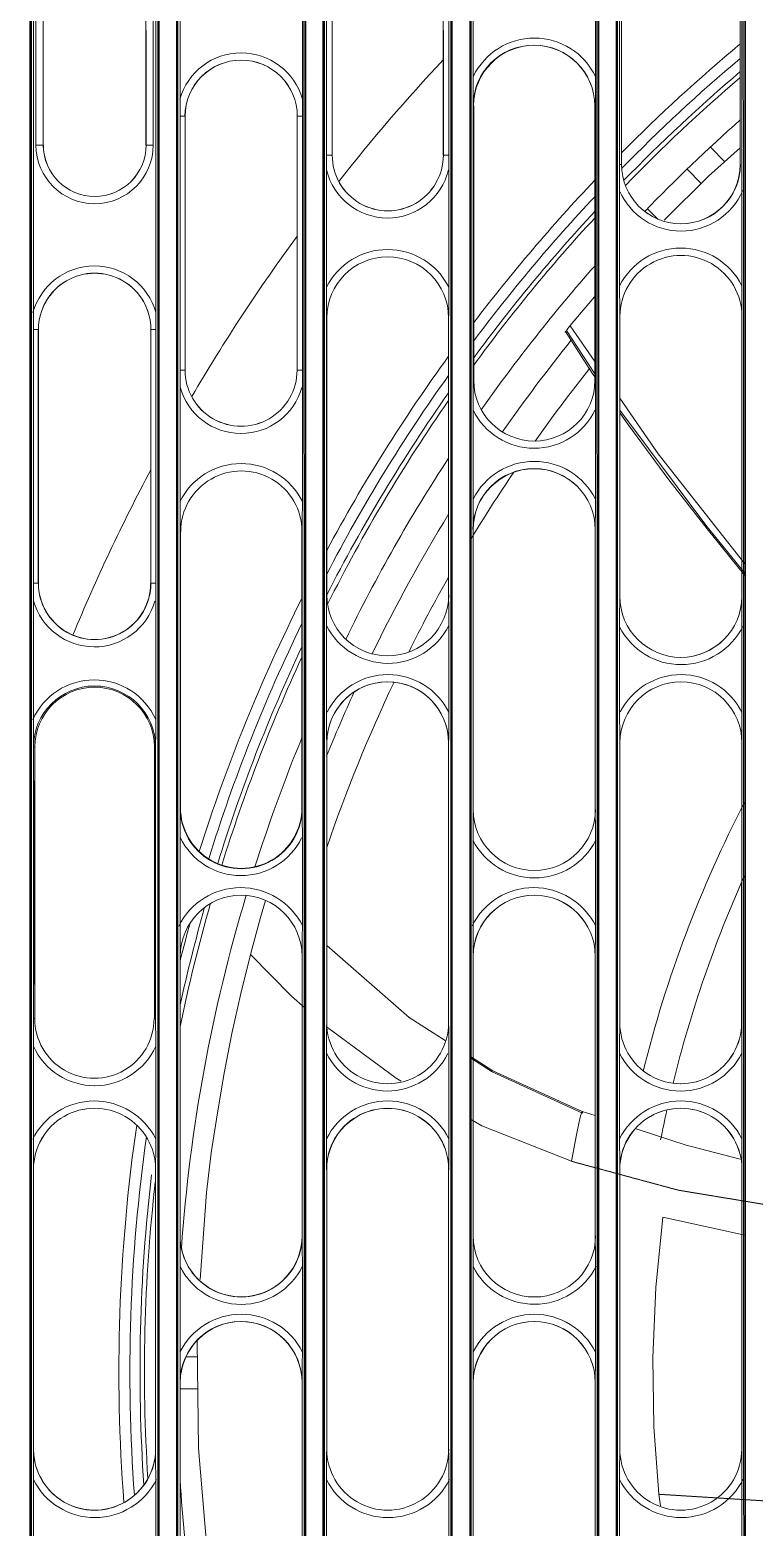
# Model space of a CAD drawing. Extents: x 43000 to 200282, y 3579 to 63943.
# Drawn here: x 113196.4 to 113413.6, y 34468.3 to 34917.3 of the extents above; entities that cross this region are included whole.
import ezdxf

# ---------------------------------------------------------------- set-up
doc = ezdxf.new("R2010")
doc.units = 0
doc.header["$MEASUREMENT"] = 0
doc.linetypes.add('PDF_IMPORT', pattern=[1, 0.8, -0.2])
doc.layers.get('0').update_dxf_attribs({"linetype": 'CONTINUOUS'})
doc.layers.add('PDF5_Geometry', color=7, linetype='CONTINUOUS')

# ---------------------------------------------------------------- blocks, each defined once
blk = doc.blocks.new('pohlad vonkajšia')
at = {"layer": 'PDF5_Geometry', "lineweight": 13}
for points in [[(16082.73, 2749.99), (16082.73, 2113.05), (16063.34, 2113.05), (16063.34, 2749.99)], [(16063.47, 2749.99), (16063.47, 2113.15), (16063.34, 2113.05)], [(16063.57, 2749.99), (16063.57, 2113.41), (16082.53, 2113.41)], [(16063.88, 2571.46), (16064.38, 2571.46), (16064.59, 2571.46), (16064.59, 2609.51), (16064.38, 2609.51), (16063.88, 2609.51), (16063.88, 2610.73), (16063.88, 2612.1), (16063.88, 2747.3)], [(16082.22, 2747.3), (16082.22, 2612.1), (16082.22, 2611.72), (16082.22, 2609.51), (16082.22, 2571.46), (16082.22, 2570.23), (16082.22, 2568.84), (16082.22, 2551.04), (16082.22, 2551.01), (16082.22, 2549.08), (16082.19, 2546.91), (16082.19, 2506.17), (16082.22, 2502.55), (16082.22, 2502.03), (16082.22, 2488.15), (16082.22, 2486.34), (16082.19, 2484.23), (16082.19, 2483.71), (16082.19, 2483.57), (16082.19, 2441.62), (16082.19, 2440.59), (16082.19, 2439.59), (16082.22, 2437.49), (16082.22, 2437.06), (16082.22, 2424.21)], [(16082.53, 2113.41), (16082.53, 2749.99)], [(16082.64, 2749.99), (16082.64, 2113.15), (16082.73, 2113.05)], [(16104.71, 2749.99), (16104.71, 2113.05), (16085.34, 2113.05), (16085.34, 2749.99)], [(16085.34, 2113.05), (16085.41, 2113.15), (16085.41, 2749.99)], [(16085.52, 2749.99), (16085.52, 2113.41)], [(16085.86, 2409.65), (16085.86, 2451.62), (16085.86, 2452.66), (16085.86, 2456.02), (16085.86, 2456.18), (16085.86, 2469.01), (16085.86, 2470.81), (16085.86, 2472.92), (16085.86, 2473.44), (16085.86, 2473.6), (16085.86, 2515.55), (16085.86, 2516.59), (16085.86, 2519.97), (16085.86, 2520.13), (16085.86, 2533.34), (16085.86, 2533.62), (16085.86, 2535.94), (16085.86, 2537.83), (16085.86, 2579.21), (16085.86, 2581.19), (16085.86, 2583.18), (16085.86, 2583.7), (16085.86, 2600.85), (16085.86, 2601.25), (16085.86, 2603.43), (16085.86, 2641.5)], [(16104.2, 2747.3), (16104.2, 2644.07), (16104.2, 2643.67), (16104.2, 2641.5), (16104.2, 2603.43), (16104.2, 2602.23), (16104.2, 2600.85), (16104.2, 2583.7), (16104.2, 2583.39), (16104.19, 2581.07), (16104.19, 2579.21), (16104.19, 2537.83), (16104.19, 2535.82), (16104.2, 2533.86), (16104.2, 2533.34), (16104.2, 2520.13), (16104.19, 2518.33), (16104.19, 2516.21), (16104.19, 2515.69), (16104.15, 2515.55), (16104.15, 2473.6), (16104.19, 2472.58), (16104.19, 2471.54), (16104.2, 2469.47), (16104.2, 2469.01), (16104.2, 2456.18), (16104.19, 2454.36), (16104.19, 2452.28), (16104.19, 2451.74), (16104.15, 2451.62), (16104.15, 2409.65)], [(16104.5, 2113.41), (16104.4, 2750.09), (16104.4, 2747.47), (16104.2, 2747.3)], [(16104.71, 2113.05), (16104.6, 2113.15), (16104.6, 2749.99)], [(16126.67, 2749.99), (16126.67, 2113.05), (16107.29, 2113.05), (16107.29, 2749.99)], [(16107.29, 2113.05), (16107.41, 2113.15), (16107.41, 2749.99)], [(16107.83, 2424.21), (16107.83, 2437.06), (16107.83, 2438.84), (16107.83, 2440.96), (16107.86, 2441.49), (16107.86, 2441.62), (16107.86, 2483.57), (16107.83, 2484.63), (16107.83, 2487.99), (16107.83, 2488.15), (16107.83, 2500.99), (16107.83, 2502.81), (16107.83, 2504.91), (16107.86, 2505.43), (16107.86, 2505.55), (16107.86, 2547.54), (16107.83, 2548.56), (16107.83, 2551.96), (16107.83, 2552.12), (16107.83, 2565.13), (16107.83, 2566.68), (16107.83, 2569.16), (16107.83, 2569.71), (16107.83, 2611.27), (16107.83, 2613.28), (16107.83, 2615.32), (16107.83, 2615.84), (16107.83, 2633.46), (16107.83, 2635.66), (16107.83, 2673.22)], [(16126.17, 2673.22), (16126.17, 2635.66), (16126.17, 2634.95), (16126.17, 2633.46), (16126.17, 2615.84), (16126.17, 2614.3), (16126.17, 2611.82), (16126.13, 2611.27), (16126.13, 2569.71), (16126.17, 2567.7), (16126.17, 2565.65), (16126.17, 2565.13), (16126.17, 2552.12), (16126.17, 2550.28), (16126.17, 2548.16), (16126.13, 2547.64), (16126.13, 2547.54), (16126.13, 2505.55), (16126.17, 2504.55), (16126.17, 2503.52), (16126.17, 2501.46), (16126.17, 2500.99), (16126.17, 2488.15), (16126.17, 2486.34), (16126.17, 2484.23), (16126.13, 2483.71), (16126.13, 2483.57), (16126.13, 2441.62), (16126.17, 2440.59), (16126.17, 2439.59), (16126.17, 2437.49), (16126.17, 2437.06), (16126.17, 2424.21)], [(16126.48, 2113.41), (16126.48, 2749.99)], [(16107.52, 2749.99), (16107.52, 2113.41)], [(16126.59, 2749.99), (16126.59, 2113.15), (16126.67, 2113.05)], [(16148.65, 2749.99), (16148.65, 2113.05), (16129.29, 2113.05), (16129.29, 2749.99)], [(16129.39, 2749.99), (16129.39, 2113.15), (16129.29, 2113.05)], [(16129.5, 2749.99), (16129.5, 2113.41)], [(16148.15, 2666.97), (16148.15, 2647.46), (16148.15, 2644.85), (16148.15, 2643.04), (16148.15, 2601.87), (16148.15, 2599.91), (16148.15, 2598), (16148.15, 2597.47), (16148.15, 2584.07), (16148.15, 2582.26), (16148.13, 2580.15), (16148.13, 2579.63), (16148.13, 2579.49), (16148.13, 2537.54), (16148.13, 2536.51), (16148.15, 2535.47), (16148.15, 2533.41), (16148.15, 2532.94), (16148.15, 2520.13), (16148.15, 2518.33), (16148.13, 2516.21), (16148.13, 2515.69), (16148.13, 2515.55), (16148.13, 2473.6), (16148.13, 2472.58), (16148.15, 2471.54), (16148.15, 2469.47), (16148.15, 2469.01), (16148.15, 2456.18), (16148.15, 2454.36), (16148.13, 2452.28), (16148.13, 2451.74), (16148.13, 2451.62), (16148.13, 2409.65)], [(16148.45, 2113.41), (16148.34, 2750.09), (16148.34, 2747.47), (16148.15, 2747.3)], [(16148.55, 2749.99), (16148.55, 2113.15), (16148.65, 2113.05)], [(16170.64, 2749.99), (16170.64, 2113.05), (16151.27, 2113.05), (16151.27, 2749.99)], [(16151.27, 2113.05), (16151.38, 2113.15), (16151.38, 2749.99)], [(16151.48, 2749.99), (16151.48, 2113.41), (16170.43, 2113.41)], [(16170.12, 2674.61), (16170.12, 2634.27), (16170.12, 2631.22), (16170.12, 2630.3), (16170.12, 2616.05), (16170.12, 2614.25), (16170.12, 2612.13), (16170.12, 2611.61), (16170.12, 2611.46), (16170.12, 2569.5), (16170.12, 2568.48), (16170.12, 2567.46), (16170.12, 2565.39), (16170.12, 2564.93), (16170.12, 2552.12), (16170.12, 2550.28), (16170.12, 2548.16), (16170.12, 2547.64), (16170.12, 2547.54), (16170.12, 2505.55), (16170.12, 2504.55), (16170.12, 2503.52), (16170.12, 2501.46), (16170.12, 2500.99), (16170.12, 2488.15), (16170.12, 2486.34), (16170.12, 2484.23), (16170.12, 2483.71), (16170.12, 2483.57), (16170.12, 2441.62), (16170.12, 2440.59), (16170.12, 2439.59), (16170.12, 2437.49), (16170.12, 2437.06), (16170.12, 2424.21)], [(16170.43, 2113.41), (16170.32, 2750.09), (16170.32, 2747.47), (16170.12, 2747.3)], [(16170.64, 2113.05), (16170.53, 2113.15), (16170.53, 2749.99)], [(16129.79, 2666.97), (16129.79, 2647.46), (16129.79, 2646.93), (16129.81, 2645), (16129.81, 2643.04), (16129.81, 2601.87), (16129.81, 2600.07), (16129.79, 2597.47), (16129.79, 2584.07), (16129.79, 2583.91), (16129.81, 2580.55), (16129.81, 2579.49), (16129.81, 2537.54), (16129.81, 2537.38), (16129.81, 2536.86), (16129.79, 2534.78), (16129.79, 2532.94), (16129.79, 2520.13), (16129.79, 2519.97), (16129.81, 2516.59), (16129.81, 2515.55), (16129.81, 2473.6), (16129.81, 2473.44), (16129.81, 2472.92), (16129.79, 2470.81), (16129.79, 2469.01), (16129.79, 2456.18), (16129.79, 2456.02), (16129.81, 2452.66), (16129.81, 2451.62), (16129.81, 2409.65)], [(16151.77, 2674.61), (16151.77, 2634.27), (16151.77, 2632.05), (16151.77, 2630.3), (16151.77, 2616.05), (16151.77, 2615.89), (16151.81, 2612.5), (16151.81, 2611.46), (16151.81, 2569.5), (16151.81, 2569.36), (16151.81, 2568.84), (16151.77, 2566.73), (16151.77, 2564.93), (16151.77, 2552.12), (16151.77, 2551.96), (16151.81, 2548.56), (16151.81, 2547.54), (16151.81, 2505.55), (16151.81, 2505.43), (16151.81, 2504.91), (16151.77, 2502.81), (16151.77, 2500.99), (16151.77, 2488.15), (16151.77, 2487.99), (16151.81, 2484.63), (16151.81, 2483.57), (16151.81, 2441.62), (16151.81, 2441.49), (16151.81, 2440.96), (16151.77, 2438.84), (16151.77, 2437.06), (16151.77, 2424.21)], [(16107.83, 2673.22), (16108.43, 2673.22), (16108.68, 2673.22), (16108.68, 2635.66), (16108.43, 2635.66), (16107.83, 2635.66)], [(16126.17, 2673.22), (16125.56, 2673.22), (16125.32, 2673.22), (16125.32, 2635.66), (16125.56, 2635.66), (16126.17, 2635.66)], [(16104.2, 2603.43), (16103.65, 2603.43), (16103.44, 2603.43), (16103.44, 2641.5), (16103.65, 2641.5), (16104.2, 2641.5)], [(16169.86, 2636.75), (16165.12, 2632.52), (16158.48, 2625.9)], [(16167.53, 2634.67), (16165.38, 2636.85)], [(16161.9, 2633.54), (16164.01, 2631.39)], [(16157.51, 2626.07), (16155.95, 2627.61)], [(16148.05, 2614.47), (16148, 2614.42), (16144.37, 2610.09), (16144.35, 2610.07), (16144.35, 2610.03), (16144.32, 2610.03), (16144.32, 2610.02), (16144.27, 2609.97), (16144.16, 2609.86), (16144.01, 2609.65), (16143.9, 2609.5), (16143.8, 2609.36), (16148.05, 2602.86)], [(16126.13, 2611.27), (16126.13, 2611.27)], [(16063.88, 2609.51), (16063.88, 2571.46), (16063.88, 2569.26), (16063.88, 2568.84), (16063.88, 2551.04), (16063.88, 2550.52), (16063.88, 2546.91), (16063.88, 2506.17), (16063.88, 2503.99), (16063.88, 2502.08), (16063.88, 2502.03), (16063.88, 2488.15), (16063.88, 2487.99), (16063.88, 2484.63), (16063.88, 2483.57), (16063.88, 2441.62), (16063.88, 2441.49), (16063.88, 2440.96), (16063.88, 2438.84), (16063.88, 2437.06), (16063.88, 2424.21)], [(16082.22, 2571.46), (16081.67, 2571.46), (16081.48, 2571.46), (16081.48, 2609.51), (16081.67, 2609.51), (16082.22, 2609.51)], [(16143.66, 2609.2), (16147.68, 2602.96), (16148.05, 2602.44)], [(16148.05, 2604.7), (16144.35, 2610.07)], [(16170.53, 2574.37), (16157.57, 2590.88), (16151.81, 2599.23)], [(16170.53, 2572.97), (16164.72, 2580.15), (16151.81, 2597.43)], [(16151.81, 2597.03), (16153.02, 2595.3), (16159.18, 2586.96), (16164.88, 2579.63), (16170.53, 2572.61)], [(16126.13, 2569.71), (16126.13, 2569.71)], [(16098.69, 2523.91), (16097.91, 2521.33), (16096.4, 2515.81)], [(16125.61, 2502.92), (16120.22, 2506.35), (16107.86, 2517.13)], [(16104.6, 2507.75), (16102.58, 2509.56), (16096.4, 2515.81), (16094.96, 2509.92), (16093.63, 2503.96), (16092.47, 2498.01), (16091.45, 2492.03), (16090.54, 2486.05), (16089.83, 2480.1), (16088.88, 2467.05)], [(16119.01, 2496.81), (16118.26, 2497.23), (16107.97, 2504.87)], [(16148.13, 2491.65), (16146.18, 2492.27), (16132.77, 2498.37), (16129.39, 2500.52)], [(16129.39, 2500.28), (16132.67, 2498.2), (16146.19, 2492.01), (16146.23, 2492.12), (16146.23, 2492.22), (16146.23, 2492.24), (16146.18, 2492.27), (16146.12, 2492.13), (16146.07, 2491.98), (16145.93, 2491.6), (16145.72, 2490.68), (16145.33, 2488.77), (16144.56, 2484.78), (16131.11, 2490.12), (16129.39, 2491.09)], [(16169.86, 2485.09), (16162.56, 2487.02), (16161.92, 2487.17), (16154.24, 2489.65)], [(16170.53, 2473.7), (16158.26, 2476.39), (16157.2, 2465.85), (16156.77, 2455.33), (16156.91, 2444.96), (16157.67, 2434.85), (16157.93, 2433.1)], [(16088.41, 2457.81), (16088.62, 2441.72), (16090.15, 2423.36), (16094.12, 2400.56)], [(16088.43, 2455.45), (16086.71, 2455.45)], [(16085.86, 2450.65), (16088.48, 2450.65)]]:
    blk.add_lwpolyline(points, dxfattribs=at)
for points in [[(16086.59, 2641.48, -0.998834), (16103.44, 2641.5), (16103.41, 2603.41, -1.001773), (16086.61, 2603.43), (16086.61, 2641.5), (16086.37, 2641.5), (16085.86, 2641.5), (16085.86, 2642.68), (16085.86, 2644.07), (16085.86, 2747.3)], [(16169.86, 2674.61), (16169.86, 2634.27), (16169.91, 2634.27), (16169.89, 2634.26, -0.99948), (16152.07, 2634.27), (16152.07, 2674.61)], [(16152.07, 2634.27, 0.99948), (16169.86, 2634.27), (16169.86, 2674.61, 0.998908), (16152.07, 2674.61), (16152.07, 2634.27), (16151.98, 2634.27), (16151.77, 2634.27)], [(16125.32, 2673.22, 0.999413), (16108.7, 2673.22, -0.999413), (16125.32, 2673.22), (16125.34, 2635.66, -1.003012), (16108.68, 2635.66), (16108.68, 2673.22)], [(16080.73, 2671.68, 1.002508), (16065.38, 2671.69, -1.002508), (16080.73, 2671.68), (16081.06, 2671.68), (16081.82, 2671.68), (16081.82, 2637.17), (16081.06, 2637.17), (16080.73, 2637.17), (16080.73, 2671.68), (16080.76, 2637.17, -0.999642), (16065.35, 2637.17), (16065.01, 2637.17), (16064.25, 2637.17), (16064.25, 2671.68), (16065.01, 2671.68), (16065.35, 2671.68), (16065.35, 2637.17), (16065.35, 2671.68)], [(16129.87, 2643.05, -0.999232), (16148.05, 2643.04), (16148.15, 2601.87), (16148.08, 2601.87), (16148.05, 2601.87), (16148.05, 2643.04), (16148.08, 2643.04), (16148.05, 2643.04, 0.999232), (16129.81, 2643.04), (16129.9, 2643.04), (16129.9, 2601.87), (16129.9, 2601.87), (16129.87, 2643.05)], [(16085.86, 2603.43), (16086.37, 2603.43), (16086.61, 2603.43), (16086.61, 2641.5, -0.998834), (16103.44, 2641.5)], [(16126.12, 2600.01, 0.034998), (16107.86, 2569.71, 0.999868), (16126.14, 2569.71, -0.999868), (16107.86, 2569.71), (16107.86, 2611.27, -0.999888), (16126.13, 2611.27, 0.999888), (16107.86, 2611.27)], [(16170.12, 2611.46, 1.00095), (16151.82, 2611.45, -1.00095), (16170.12, 2611.46), (16170.11, 2569.5, -0.999741), (16151.81, 2569.5), (16151.81, 2611.46)], [(16129.81, 2537.54, 0.998935), (16148.15, 2537.55, -0.998935), (16129.81, 2537.54), (16129.81, 2579.49, -0.998002), (16148.13, 2579.49), (16148.13, 2537.54)], [(16104.13, 2537.83, -1.001412), (16085.92, 2537.83), (16085.86, 2579.21), (16085.9, 2579.21), (16085.92, 2579.21), (16085.92, 2537.83), (16085.9, 2537.83), (16085.86, 2537.83, 1.001412), (16104.19, 2537.83), (16104.15, 2537.83), (16104.14, 2537.83), (16104.14, 2579.21), (16104.15, 2579.21), (16104.14, 2579.21), (16104.13, 2537.83)], [(16064.07, 2546.91), (16063.88, 2506.17), (16064.02, 2506.17), (16064.07, 2506.17), (16064.07, 2546.91), (16064.02, 2546.91), (16063.88, 2546.91, -0.998811), (16082.19, 2546.91), (16082.07, 2546.91), (16082.01, 2546.91), (16082.01, 2506.17), (16082.07, 2506.17), (16082.01, 2506.17), (16082.01, 2546.91, 0.998811), (16064.07, 2546.91)], [(16107.97, 2548.96, -0.924473), (16126.13, 2547.54), (16126.12, 2505.55, -1.001087), (16107.86, 2505.55), (16107.86, 2547.54, -0.999848), (16126.13, 2547.54, 0.999848), (16107.86, 2547.54)], [(16170.12, 2547.54, 0.999442), (16151.83, 2547.53, -0.999442), (16170.12, 2547.54), (16170.06, 2505.54, -1.000679), (16151.81, 2505.55), (16151.81, 2547.54)], [(16104.15, 2515.55, 0.999664), (16085.89, 2515.56, -0.999664), (16104.15, 2515.55), (16104.15, 2473.6, -0.923124), (16086, 2472.11)], [(16129.81, 2473.6, 0.999212), (16148.18, 2473.62, -0.999212), (16129.81, 2473.6), (16129.81, 2515.55, -0.997444), (16148.13, 2515.55), (16148.13, 2473.6)], [(16082.06, 2440.14, -0.922844), (16063.88, 2441.62), (16063.88, 2483.57, -1.00123), (16082.19, 2483.57, 1.00123), (16063.88, 2483.58, -1.00123), (16082.19, 2483.57), (16082.19, 2441.62, -1.000954), (16063.88, 2441.62, 1.000954), (16082.18, 2441.62)], [(16107.86, 2441.62, 1.001359), (16126.14, 2441.62, -1.001359), (16107.86, 2441.62), (16107.86, 2483.57, -1.001633), (16126.13, 2483.57), (16126.13, 2441.62)], [(16151.81, 2441.62, 1.000954), (16170.09, 2441.61, -1.000954), (16151.81, 2441.62), (16151.81, 2483.57, -1.00123), (16170.12, 2483.57), (16170.12, 2441.62)], [(16086, 2453.05, -0.924729), (16104.15, 2451.62), (16104.19, 2409.66, -1.00145), (16085.86, 2409.65), (16085.86, 2451.62, -0.999664), (16104.15, 2451.62, 0.999664), (16085.89, 2451.63)], [(16129.81, 2409.65, 0.999232), (16148.18, 2409.66, -0.999232), (16129.81, 2409.65), (16129.81, 2451.62, -0.997444), (16148.13, 2451.62), (16148.13, 2409.65)]]:
    blk.add_lwpolyline(points, format="xyb", dxfattribs=at)
for points in [[(16064.63, 2571.46), (16064.63, 2609.51, -1.001412), (16081.48, 2609.51), (16081.48, 2571.46, -1.001412)], [(16129.9, 2601.87, 0.999232), (16148.08, 2601.87, -0.999232)], [(16104.14, 2579.21, 1.001158), (16085.96, 2579.21, -1.001158)], [(16064.07, 2506.17, 1.000049), (16081.95, 2506.17, -1.000049)], [(16085.86, 2473.6, 1.00143), (16104.19, 2473.61, -1.00143)]]:
    blk.add_lwpolyline(points, format="xyb", close=True, dxfattribs=at)
for points in [[(16107.83, 2611.27), (16107.83, 2569.71), (16107.86, 2569.71), (16107.86, 2611.27)], [(16126.13, 2569.71), (16126.13, 2611.27)], [(16143.66, 2609.2), (16143.61, 2609.13), (16143.56, 2609.1), (16143.61, 2609.13), (16143.64, 2609.19), (16143.71, 2609.24), (16143.71, 2609.25)], [(16085.86, 2473.6), (16085.86, 2515.55)]]:
    blk.add_lwpolyline(points, close=True, dxfattribs=at)
at = {"layer": 'PDF5_Geometry', "linetype": 'PDF_IMPORT', "lineweight": 13, "ltscale": 0.038838}
blk.add_lwpolyline([(16277.25, 2479.65), (16248.08, 2477.57), (16218.95, 2475.98), (16197.89, 2476.06), (16176.98, 2477.73), (16160.58, 2480.45), (16144.56, 2484.78)], dxfattribs=at)
at = {"layer": 'PDF5_Geometry', "linetype": 'PDF_IMPORT', "lineweight": 13, "ltscale": 0.042878}
blk.add_lwpolyline([(16157.67, 2434.85), (16176.67, 2433.66), (16235.99, 2438.25)], dxfattribs=at)
at = {"layer": 'PDF5_Geometry', "lineweight": 13}
for centre, radius, start, end in [((16138.99, 2643.05), 10.17, 25.7339, 154.0732), ((16334.34, 2455.14), 256.79, 129.8321, 135.2191), ((16095.02, 2641.45), 9.55, 15.9151, 164.2058), ((16320.29, 2466.88), 267.45, 136.8014, 141.9602), ((16330, 2459.73), 248.81, 130.0626, 135.6523), ((16333.5, 2455.58), 252.73, 130.3485, 135.7784), ((16330.52, 2459.19), 247.38, 130.5105, 135.9748), ((16330.01, 2459.59), 241.93, 131.4463, 136.146), ((16073.04, 2637.17), 8.79, 180.0254, 0.0228), ((16073.06, 2637.17), 7.7, 180.0343, 359.9932), ((16117.01, 2635.63), 8.33, 179.8277, 0.1723), ((16116.97, 2635.62), 9.39, 193.3241, 346.6336), ((16339.57, 2450.52), 263.77, 136.5588, 142.639), ((16331.35, 2457.22), 251.51, 136.7868, 143.2237), ((16161, 2634.33), 10.06, 203.6039, 336.6237), ((16328.39, 2459.59), 246.21, 137.093, 143.7244), ((16325.82, 2461.63), 242.28, 137.2039, 143.9685), ((16326.43, 2459.83), 276.63, 143.7147, 149.6887), ((16116.99, 2611.24), 10.27, 26.6243, 153.2303), ((16160.95, 2611.47), 10.25, 26.5554, 153.4494), ((16073.02, 2609.48), 9.57, 15.8804, 164.4087), ((16073.05, 2609.53), 8.43, 359.8939, 180.2567), ((16335.52, 2453.54), 250.07, 138.5636, 144.862), ((16339.6, 2450.64), 250.57, 141.1246, 145.0664), ((16329.4, 2457.6), 251.38, 143.9614, 151.8007), ((16095.01, 2603.41), 8.4, 179.8356, 0.0386), ((16323.84, 2460.97), 243.22, 144.3778, 152.623), ((16323.11, 2463.13), 225.09, 141.345, 144.8281), ((16095, 2603.41), 9.49, 195.6342, 344.1364), ((16329.41, 2457.42), 247.65, 145.1668, 153.3946), ((16138.96, 2601.86), 10.16, 205.5982, 334.3632), ((16095.02, 2579.18), 10.24, 26.1843, 153.9208), ((16328.14, 2457.66), 241.62, 146.7259, 154.1467), ((16138.95, 2579.48), 9.18, 0.0684, 179.8392), ((16138.98, 2579.49), 10.25, 26.5392, 153.3569), ((16324.55, 2458.57), 275.6, 151.8807, 157.582), ((16323.36, 2461.18), 226.39, 145.899, 148.9555), ((16328.78, 2457.05), 237.97, 148.3813, 154.1391), ((16073.03, 2571.42), 8.41, 179.7433, 0.1061), ((16330.16, 2456.4), 234.69, 150.3801, 153.4932), ((16072.99, 2571.38), 9.46, 195.5794, 344.0054), ((16330.59, 2455.37), 253.46, 153.2988, 162.586), ((16160.96, 2569.5), 9.15, 179.9917, 359.962), ((16330.35, 2455.4), 251.56, 154.0582, 162.7177), ((16116.98, 2569.72), 10.27, 270.0996, 333.5013), ((16160.99, 2569.59), 10.33, 206.8251, 333.448), ((16327.04, 2456.61), 246.54, 154.7065, 162.822), ((16333.63, 2454.11), 252.91, 155.1529, 162.7337), ((16117.03, 2547.54), 10.22, 26.5662, 153.1751), ((16160.98, 2547.56), 10.2, 26.4996, 153.1751), ((16073, 2546.83), 10.14, 24.5415, 155.7352), ((16380.19, 2434.16), 294.25, 155.7177, 157.7608), ((16327.67, 2456.71), 232.3, 154.5274, 161.1246), ((16327.13, 2456.35), 241.21, 157.592, 162.4916), ((16332.52, 2454.5), 182.54, 152.5455, 166.1105), ((16094.99, 2537.76), 10.14, 205.8352, 333.8246), ((16139, 2537.59), 10.32, 206.7782, 333.2303), ((16094.95, 2515.44), 10.38, 26.8807, 153.5971), ((16138.91, 2515.46), 10.36, 26.8139, 153.3028), ((16332.46, 2454.49), 177.69, 155.6804, 166.3253), ((16327.76, 2455.01), 247.01, 163.9028, 168.3278), ((16330.11, 2454.26), 244.68, 163.2744, 175.9012), ((16138.98, 2515.54), 9.15, 0.1003, 179.8071), ((16345.73, 2450.81), 266.13, 164.2897, 167.5416), ((16600.44, 2383.78), 531, 165.0743, 165.7122), ((16116.99, 2505.54), 9.13, 179.9377, 0.0623), ((16160.94, 2505.54), 9.13, 179.9377, 0.0156), ((16073, 2506.24), 10.14, 270.3071, 335.4604), ((16116.94, 2505.48), 10.16, 206.2305, 333.4473), ((16160.93, 2505.56), 10.24, 206.4964, 333.4473), ((16073, 2483.52), 10.31, 26.6623, 153.7452), ((16116.99, 2483.57), 10.26, 26.4622, 153.6095), ((16116.98, 2483.58), 9.16, 359.9065, 180.0935), ((16160.95, 2483.59), 10.24, 26.3955, 153.6095), ((16160.95, 2483.58), 9.16, 359.9527, 180.0935), ((16322.86, 2455.18), 168.17, 167.1868, 168.745), ((16331.98, 2453.29), 255.3, 171.6846, 184.4211), ((16329.02, 2453.22), 250.69, 171.9206, 184.2377), ((16331.71, 2453.23), 251.86, 173.264, 183.8793), ((16330.89, 2453.19), 250.37, 173.4745, 183.6669), ((16095.03, 2473.58), 10.25, 206.5329, 333.3795), ((16139.02, 2473.69), 10.35, 206.8888, 333.4473), ((16095.03, 2451.58), 10.27, 26.6057, 153.6494), ((16138.98, 2451.6), 10.25, 26.5392, 153.3555), ((16138.98, 2451.6), 9.15, 0.1003, 179.8071), ((16073.09, 2441.64), 10.29, 206.4528, 333.5551), ((16325.52, 2451.65), 240.1, 183.4842, 192.0386), ((16117.04, 2441.64), 10.29, 206.4528, 333.5551), ((16161.03, 2441.72), 10.36, 206.7202, 333.5551)]:
    blk.add_arc(centre, radius, start, end, dxfattribs=at)
for points in [[(16126.13, 2611.27), (16126.13, 2611.35), (16126.13, 2611.46), (16126.13, 2611.51)], [(16170.12, 2611.46), (16170.12, 2611.47), (16170.12, 2611.51), (16170.12, 2611.51)], [(16148.13, 2579.49), (16148.13, 2579.52), (16148.13, 2579.52), (16148.13, 2579.54)], [(16104.14, 2579.21), (16104.14, 2579.28), (16104.14, 2579.37), (16104.14, 2579.44)], [(16107.83, 2565.13), (16109.6, 2561.56), (16113.18, 2559.5), (16117, 2559.45)], [(16170.12, 2547.54), (16170.12, 2547.54), (16170.12, 2547.57), (16170.12, 2547.59)], [(16104.15, 2515.55), (16104.15, 2515.55), (16104.15, 2515.59), (16104.15, 2515.61)], [(16148.13, 2515.55), (16148.13, 2515.55), (16148.13, 2515.59), (16148.13, 2515.61)], [(16063.88, 2502.03), (16065.55, 2498.32), (16069.17, 2496.15), (16073.05, 2496.1)], [(16126.13, 2483.57), (16126.13, 2483.6), (16126.13, 2483.6), (16126.13, 2483.62)], [(16170.12, 2483.57), (16170.12, 2483.6), (16170.12, 2483.6), (16170.12, 2483.62)], [(16148.13, 2451.62), (16148.13, 2451.62), (16148.13, 2451.64), (16148.13, 2451.67)]]:
    blk.add_open_spline(points, degree=3, dxfattribs=at)

msp = doc.modelspace()

# ---------------------------------------------------------------- block references
at = {"xscale": 2, "yscale": 2, "zscale": 2}
msp.add_blockref('pohlad vonkajšia', (81069.71, 29608.42, -0.77), dxfattribs=at)

doc.saveas('drawing.dxf')
